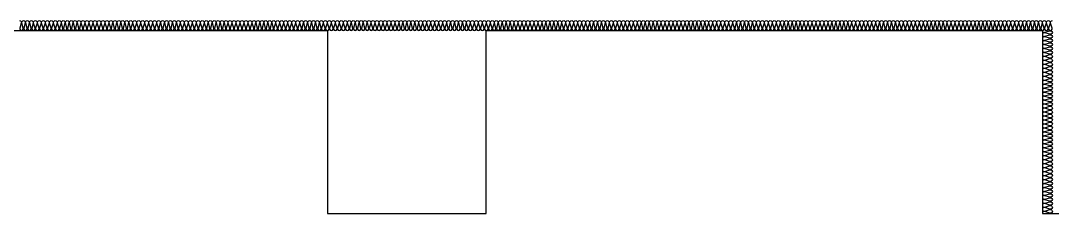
# Model space of a CAD drawing. Header units: millimetres. Extents: x 17311 to 801382, y -242618 to -104888.
# Drawn here: x 336716 to 341911, y -170479 to -169509 of the extents above; entities that cross this region are included whole.
import ezdxf

# ---------------------------------------------------------------- set-up
doc = ezdxf.new("R2010")
doc.units = ezdxf.units.MM
doc.header["$LTSCALE"] = 250
doc.layers.add('ISL', color=251, linetype='Continuous')

msp = doc.modelspace()

# ---------------------------------------------------------------- linework, layer by layer
at = {"layer": 'ISL'}
for points in [[(336710.7, -169509.5, -0.509267), (336719.5, -169521.6), (336711.8, -169547.4, 1.372593), (336729.5, -169547.4), (336721.8, -169521.6, -0.509267), (336730.7, -169509.5, -0.509267), (336739.5, -169521.6), (336731.8, -169547.4, 1.372593), (336749.5, -169547.4), (336741.8, -169521.6, -0.509267), (336750.7, -169509.5, -0.509267), (336759.5, -169521.6), (336751.8, -169547.4, 1.372593), (336769.5, -169547.4), (336761.8, -169521.6, -0.509267), (336770.7, -169509.5, -0.509267), (336779.5, -169521.6), (336771.8, -169547.4, 1.372593), (336789.5, -169547.4), (336781.8, -169521.6, -0.509267), (336790.7, -169509.5, -0.509267), (336799.5, -169521.6), (336791.8, -169547.4, 1.372593), (336809.5, -169547.4), (336801.8, -169521.6, -0.509267), (336810.7, -169509.5, -0.509267), (336819.5, -169521.6), (336811.8, -169547.4, 1.372593), (336829.5, -169547.4), (336821.8, -169521.6, -0.509267), (336830.7, -169509.5, -0.509267), (336839.5, -169521.6), (336831.8, -169547.4, 1.372593), (336849.5, -169547.4), (336841.8, -169521.6, -0.509267), (336850.7, -169509.5, -0.509267), (336859.5, -169521.6), (336851.8, -169547.4, 1.372593), (336869.5, -169547.4), (336861.8, -169521.6, -0.509267), (336870.7, -169509.5, -0.509267), (336879.5, -169521.6), (336871.8, -169547.4, 1.372593), (336889.5, -169547.4), (336881.8, -169521.6, -0.509267), (336890.7, -169509.5, -0.509267), (336899.5, -169521.6), (336891.8, -169547.4, 1.372593), (336909.5, -169547.4), (336901.8, -169521.6, -0.509267), (336910.7, -169509.5, -0.509267), (336919.5, -169521.6), (336911.8, -169547.4, 1.372593), (336929.5, -169547.4), (336921.8, -169521.6, -0.509267), (336930.7, -169509.5, -0.509267), (336939.5, -169521.6), (336931.8, -169547.4, 1.372593), (336949.5, -169547.4), (336941.8, -169521.6, -0.509267), (336950.7, -169509.5, -0.509267), (336959.5, -169521.6), (336951.8, -169547.4, 1.372593), (336969.5, -169547.4), (336961.8, -169521.6, -0.509267), (336970.7, -169509.5, -0.509267), (336979.5, -169521.6), (336971.8, -169547.4, 1.372593), (336989.5, -169547.4), (336981.8, -169521.6, -0.509267), (336990.7, -169509.5, -0.509267), (336999.5, -169521.6), (336991.8, -169547.4, 1.372593), (337009.5, -169547.4), (337001.8, -169521.6, -0.509267), (337010.7, -169509.5, -0.509267), (337019.5, -169521.6), (337011.8, -169547.4, 1.372593), (337029.5, -169547.4), (337021.8, -169521.6, -0.509267), (337030.7, -169509.5, -0.509267), (337039.5, -169521.6), (337031.8, -169547.4, 1.372593), (337049.5, -169547.4), (337041.8, -169521.6, -0.509267), (337050.7, -169509.5, -0.509267), (337059.5, -169521.6), (337051.8, -169547.4, 1.372593), (337069.5, -169547.4), (337061.8, -169521.6, -0.509267), (337070.7, -169509.5, -0.509267), (337079.5, -169521.6), (337071.8, -169547.4, 1.372593), (337089.5, -169547.4), (337081.8, -169521.6, -0.509267), (337090.7, -169509.5, -0.509267), (337099.5, -169521.6), (337091.8, -169547.4, 1.372593), (337109.5, -169547.4), (337101.8, -169521.6, -0.509267), (337110.7, -169509.5, -0.509267), (337119.5, -169521.6), (337111.8, -169547.4, 1.372593), (337129.5, -169547.4), (337121.8, -169521.6, -0.509267), (337130.7, -169509.5, -0.509267), (337139.5, -169521.6), (337131.8, -169547.4, 1.372593), (337149.5, -169547.4), (337141.8, -169521.6, -0.509267), (337150.7, -169509.5, -0.509267), (337159.5, -169521.6), (337151.8, -169547.4, 1.372593), (337169.5, -169547.4), (337161.8, -169521.6, -0.509267), (337170.7, -169509.5, -0.509267), (337179.5, -169521.6), (337171.8, -169547.4, 1.372593), (337189.5, -169547.4), (337181.8, -169521.6, -0.509267), (337190.7, -169509.5, -0.509267), (337199.5, -169521.6), (337191.8, -169547.4, 1.372593), (337209.5, -169547.4), (337201.8, -169521.6, -0.509267), (337210.7, -169509.5, -0.509267), (337219.5, -169521.6), (337211.8, -169547.4, 1.372593), (337229.5, -169547.4), (337221.8, -169521.6, -0.509267), (337230.7, -169509.5, -0.509267), (337239.5, -169521.6), (337231.8, -169547.4, 1.372593), (337249.5, -169547.4), (337241.8, -169521.6, -0.509267), (337250.7, -169509.5, -0.509267), (337259.5, -169521.6), (337251.8, -169547.4, 1.372593), (337269.5, -169547.4), (337261.8, -169521.6, -0.509267), (337270.7, -169509.5, -0.509267), (337279.5, -169521.6), (337271.8, -169547.4, 1.372593), (337289.5, -169547.4), (337281.8, -169521.6, -0.509267), (337290.7, -169509.5, -0.509267), (337299.5, -169521.6), (337291.8, -169547.4, 1.372593), (337309.5, -169547.4), (337301.8, -169521.6, -0.509267), (337310.7, -169509.5, -0.509267), (337319.5, -169521.6), (337311.8, -169547.4, 1.372593), (337329.5, -169547.4), (337321.8, -169521.6, -0.509267), (337330.7, -169509.5, -0.509267), (337339.5, -169521.6), (337331.8, -169547.4, 1.372593), (337349.5, -169547.4), (337341.8, -169521.6, -0.509267), (337350.7, -169509.5, -0.509267), (337359.5, -169521.6), (337351.8, -169547.4, 1.372593), (337369.5, -169547.4), (337361.8, -169521.6, -0.509267), (337370.7, -169509.5, -0.509267), (337379.5, -169521.6), (337371.8, -169547.4, 1.372593), (337389.5, -169547.4), (337381.8, -169521.6, -0.509267), (337390.7, -169509.5, -0.509267), (337399.5, -169521.6), (337391.8, -169547.4, 1.372593), (337409.5, -169547.4), (337401.8, -169521.6, -0.509267), (337410.7, -169509.5, -0.509267), (337419.5, -169521.6), (337411.8, -169547.4, 1.372593), (337429.5, -169547.4), (337421.8, -169521.6, -0.509267), (337430.7, -169509.5, -0.509267), (337439.5, -169521.6), (337431.8, -169547.4, 1.372593), (337449.5, -169547.4), (337441.8, -169521.6, -0.509267), (337450.7, -169509.5, -0.509267), (337459.5, -169521.6), (337451.8, -169547.4, 1.372593), (337469.5, -169547.4), (337461.8, -169521.6, -0.509267), (337470.7, -169509.5, -0.509267), (337479.5, -169521.6), (337471.8, -169547.4, 1.372593), (337489.5, -169547.4), (337481.8, -169521.6, -0.509267), (337490.7, -169509.5, -0.509267), (337499.5, -169521.6), (337491.8, -169547.4, 1.372593), (337509.5, -169547.4), (337501.8, -169521.6, -0.509267), (337510.7, -169509.5, -0.509267), (337519.5, -169521.6), (337511.8, -169547.4, 1.372593), (337529.5, -169547.4), (337521.8, -169521.6, -0.509267), (337530.7, -169509.5, -0.509267), (337539.5, -169521.6), (337531.8, -169547.4, 1.372593), (337549.5, -169547.4), (337541.8, -169521.6, -0.509267), (337550.7, -169509.5, -0.509267), (337559.5, -169521.6), (337551.8, -169547.4, 1.372593), (337569.5, -169547.4), (337561.8, -169521.6, -0.509267), (337570.7, -169509.5, -0.509267), (337579.5, -169521.6), (337571.8, -169547.4, 1.372593), (337589.5, -169547.4), (337581.8, -169521.6, -0.509267), (337590.7, -169509.5, -0.509267), (337599.5, -169521.6), (337591.8, -169547.4, 1.372593), (337609.5, -169547.4), (337601.8, -169521.6, -0.509267), (337610.7, -169509.5, -0.509267), (337619.5, -169521.6), (337611.8, -169547.4, 1.372593), (337629.5, -169547.4), (337621.8, -169521.6, -0.509267), (337630.7, -169509.5, -0.509267), (337639.5, -169521.6), (337631.8, -169547.4, 1.372593), (337649.5, -169547.4), (337641.8, -169521.6, -0.509267), (337650.7, -169509.5, -0.509267), (337659.5, -169521.6), (337651.8, -169547.4, 1.372593), (337669.5, -169547.4), (337661.8, -169521.6, -0.509267), (337670.7, -169509.5, -0.509267), (337679.5, -169521.6), (337671.8, -169547.4, 1.372593), (337689.5, -169547.4), (337681.8, -169521.6, -0.509267), (337690.7, -169509.5, -0.509267), (337699.5, -169521.6), (337691.8, -169547.4, 1.372593), (337709.5, -169547.4), (337701.8, -169521.6, -0.509267), (337710.7, -169509.5, -0.509267), (337719.5, -169521.6), (337711.8, -169547.4, 1.372593), (337729.5, -169547.4), (337721.8, -169521.6, -0.509267), (337730.7, -169509.5, -0.509267), (337739.5, -169521.6), (337731.8, -169547.4, 1.372593), (337749.5, -169547.4), (337741.8, -169521.6, -0.509267), (337750.7, -169509.5, -0.509267), (337759.5, -169521.6), (337751.8, -169547.4, 1.372593), (337769.5, -169547.4), (337761.8, -169521.6, -0.509267), (337770.7, -169509.5, -0.509267), (337779.5, -169521.6), (337771.8, -169547.4, 1.372593), (337789.5, -169547.4), (337781.8, -169521.6, -0.509267), (337790.7, -169509.5, -0.509267), (337799.5, -169521.6), (337791.8, -169547.4, 1.372593), (337809.5, -169547.4), (337801.8, -169521.6, -0.509267), (337810.7, -169509.5, -0.509267), (337819.5, -169521.6), (337811.8, -169547.4, 1.372593), (337829.5, -169547.4), (337821.8, -169521.6, -0.509267), (337830.7, -169509.5, -0.509267), (337839.5, -169521.6), (337831.8, -169547.4, 1.372593), (337849.5, -169547.4), (337841.8, -169521.6, -0.509267), (337850.7, -169509.5, -0.509267), (337859.5, -169521.6), (337851.8, -169547.4, 1.372593), (337869.5, -169547.4), (337861.8, -169521.6, -0.509267), (337870.7, -169509.5, -0.509267), (337879.5, -169521.6), (337871.8, -169547.4, 1.372593), (337889.5, -169547.4), (337881.8, -169521.6, -0.509267), (337890.7, -169509.5, -0.509267), (337899.5, -169521.6), (337891.8, -169547.4, 1.372593), (337909.5, -169547.4), (337901.8, -169521.6, -0.509267), (337910.7, -169509.5, -0.509267), (337919.5, -169521.6), (337911.8, -169547.4, 1.372593), (337929.5, -169547.4), (337921.8, -169521.6, -0.509267), (337930.7, -169509.5, -0.509267), (337939.5, -169521.6), (337931.8, -169547.4, 1.372593), (337949.5, -169547.4), (337941.8, -169521.6, -0.509267), (337950.7, -169509.5, -0.509267), (337959.5, -169521.6), (337951.8, -169547.4, 1.372593), (337969.5, -169547.4), (337961.8, -169521.6, -0.509267), (337970.7, -169509.5, -0.509267), (337979.5, -169521.6), (337971.8, -169547.4, 1.372593), (337989.5, -169547.4), (337981.8, -169521.6, -0.509267), (337990.7, -169509.5, -0.509267), (337999.5, -169521.6), (337991.8, -169547.4, 1.372593), (338009.5, -169547.4), (338001.8, -169521.6, -0.509267), (338010.7, -169509.5, -0.509267), (338019.5, -169521.6), (338011.8, -169547.4, 1.372593), (338029.5, -169547.4), (338021.8, -169521.6, -0.509267), (338030.7, -169509.5, -0.509267), (338039.5, -169521.6), (338031.8, -169547.4, 1.372593), (338049.5, -169547.4), (338041.8, -169521.6, -0.509267), (338050.7, -169509.5, -0.509267), (338059.5, -169521.6), (338051.8, -169547.4, 1.372593), (338069.5, -169547.4), (338061.8, -169521.6, -0.509267), (338070.7, -169509.5, -0.509267), (338079.5, -169521.6), (338071.8, -169547.4, 1.372593), (338089.5, -169547.4), (338081.8, -169521.6, -0.509267), (338090.7, -169509.5, -0.509267), (338099.5, -169521.6), (338091.8, -169547.4, 1.372593), (338109.5, -169547.4), (338101.8, -169521.6, -0.509267), (338110.7, -169509.5, -0.509267), (338119.5, -169521.6), (338111.8, -169547.4, 1.372593), (338129.5, -169547.4), (338121.8, -169521.6, -0.509267), (338130.7, -169509.5, -0.509267), (338139.5, -169521.6), (338131.8, -169547.4, 1.372593), (338149.5, -169547.4), (338141.8, -169521.6, -0.509267), (338150.7, -169509.5, -0.509267), (338159.5, -169521.6), (338151.8, -169547.4, 1.372593), (338169.5, -169547.4), (338161.8, -169521.6, -0.509267), (338170.7, -169509.5, -0.509267), (338179.5, -169521.6), (338171.8, -169547.4, 1.372593), (338189.5, -169547.4), (338181.8, -169521.6, -0.509267), (338190.7, -169509.5, -0.509267), (338199.5, -169521.6), (338191.8, -169547.4, 1.372593), (338209.5, -169547.4), (338201.8, -169521.6, -0.509267), (338210.7, -169509.5, -0.509267), (338219.5, -169521.6), (338211.8, -169547.4, 1.372593), (338229.5, -169547.4), (338221.8, -169521.6, -0.509267), (338230.7, -169509.5, -0.509267), (338239.5, -169521.6), (338231.8, -169547.4, 1.372593), (338249.5, -169547.4), (338241.8, -169521.6, -0.509267), (338250.7, -169509.5, -0.509267), (338259.5, -169521.6), (338251.8, -169547.4, 1.372593), (338269.5, -169547.4), (338261.8, -169521.6, -0.509267), (338270.7, -169509.5, -0.509267), (338279.5, -169521.6), (338271.8, -169547.4, 1.372593), (338289.5, -169547.4), (338281.8, -169521.6, -0.509267), (338290.7, -169509.5, -0.509267), (338299.5, -169521.6), (338291.8, -169547.4, 1.372593), (338309.5, -169547.4), (338301.8, -169521.6, -0.509267), (338310.7, -169509.5, -0.509267), (338319.5, -169521.6), (338311.8, -169547.4, 1.372593), (338329.5, -169547.4), (338321.8, -169521.6, -0.509267), (338330.7, -169509.5, -0.509267), (338339.5, -169521.6), (338331.8, -169547.4, 1.372593), (338349.5, -169547.4), (338341.8, -169521.6, -0.509267), (338350.7, -169509.5, -0.509267), (338359.5, -169521.6), (338351.8, -169547.4, 1.372593), (338369.5, -169547.4), (338361.8, -169521.6, -0.509267), (338370.7, -169509.5, -0.509267), (338379.5, -169521.6), (338371.8, -169547.4, 1.372593), (338389.5, -169547.4), (338381.8, -169521.6, -0.509267), (338390.7, -169509.5, -0.509267), (338399.5, -169521.6), (338391.8, -169547.4, 1.372593), (338409.5, -169547.4), (338401.8, -169521.6, -0.509267), (338410.7, -169509.5, -0.509267), (338419.5, -169521.6), (338411.8, -169547.4, 1.372593), (338429.5, -169547.4), (338421.8, -169521.6, -0.509267), (338430.7, -169509.5, -0.509267), (338439.5, -169521.6), (338431.8, -169547.4, 1.372593), (338449.5, -169547.4), (338441.8, -169521.6, -0.509267), (338450.7, -169509.5, -0.509267), (338459.5, -169521.6), (338451.8, -169547.4, 1.372593), (338469.5, -169547.4), (338461.8, -169521.6, -0.509267), (338470.7, -169509.5, -0.509267), (338479.5, -169521.6), (338471.8, -169547.4, 1.372593), (338489.5, -169547.4), (338481.8, -169521.6, -0.509267), (338490.7, -169509.5, -0.509267), (338499.5, -169521.6), (338491.8, -169547.4, 1.372593), (338509.5, -169547.4), (338501.8, -169521.6, -0.509267), (338510.7, -169509.5, -0.509267), (338519.5, -169521.6), (338511.8, -169547.4, 1.372593), (338529.5, -169547.4), (338521.8, -169521.6, -0.509267), (338530.7, -169509.5, -0.509267), (338539.5, -169521.6), (338531.8, -169547.4, 1.372593), (338549.5, -169547.4), (338541.8, -169521.6, -0.509267), (338550.7, -169509.5, -0.509267), (338559.5, -169521.6), (338551.8, -169547.4, 1.372593), (338569.5, -169547.4), (338561.8, -169521.6, -0.509267), (338570.7, -169509.5, -0.509267), (338579.5, -169521.6), (338571.8, -169547.4, 1.372593), (338589.5, -169547.4), (338581.8, -169521.6, -0.509267), (338590.7, -169509.5, -0.509267), (338599.5, -169521.6), (338591.8, -169547.4, 1.372593), (338609.5, -169547.4), (338601.8, -169521.6, -0.509267), (338610.7, -169509.5, -0.509267), (338619.5, -169521.6), (338611.8, -169547.4, 1.372593), (338629.5, -169547.4), (338621.8, -169521.6, -0.509267), (338630.7, -169509.5, -0.509267), (338639.5, -169521.6), (338631.8, -169547.4, 1.372593), (338649.5, -169547.4), (338641.8, -169521.6, -0.509267), (338650.7, -169509.5, -0.509267), (338659.5, -169521.6), (338651.8, -169547.4, 1.372593), (338669.5, -169547.4), (338661.8, -169521.6, -0.509267), (338670.7, -169509.5, -0.509267), (338679.5, -169521.6), (338671.8, -169547.4, 1.372593), (338689.5, -169547.4), (338681.8, -169521.6, -0.509267), (338690.7, -169509.5, -0.509267), (338699.5, -169521.6), (338691.8, -169547.4, 1.372593), (338709.5, -169547.4), (338701.8, -169521.6, -0.509267), (338710.7, -169509.5, -0.509267), (338719.5, -169521.6), (338711.8, -169547.4, 1.372593), (338729.5, -169547.4), (338721.8, -169521.6, -0.509267), (338730.7, -169509.5, -0.509267), (338739.5, -169521.6), (338731.8, -169547.4, 1.372593), (338749.5, -169547.4), (338741.8, -169521.6, -0.509267), (338750.7, -169509.5, -0.509267), (338759.5, -169521.6), (338751.8, -169547.4, 1.372593), (338769.5, -169547.4), (338761.8, -169521.6, -0.509267), (338770.7, -169509.5, -0.509267), (338779.5, -169521.6), (338771.8, -169547.4, 1.372593), (338789.5, -169547.4), (338781.8, -169521.6, -0.509267), (338790.7, -169509.5, -0.509267), (338799.5, -169521.6), (338791.8, -169547.4, 1.372593), (338809.5, -169547.4), (338801.8, -169521.6, -0.509267), (338810.7, -169509.5, -0.509267), (338819.5, -169521.6), (338811.8, -169547.4, 1.372593), (338829.5, -169547.4), (338821.8, -169521.6, -0.509267), (338830.7, -169509.5, -0.509267), (338839.5, -169521.6), (338831.8, -169547.4, 1.372593), (338849.5, -169547.4), (338841.8, -169521.6, -0.509267), (338850.7, -169509.5, -0.509267), (338859.5, -169521.6), (338851.8, -169547.4, 1.372593), (338869.5, -169547.4), (338861.8, -169521.6, -0.509267), (338870.7, -169509.5, -0.509267), (338879.5, -169521.6), (338871.8, -169547.4, 1.372593), (338889.5, -169547.4), (338881.8, -169521.6, -0.509267), (338890.7, -169509.5, -0.509267), (338899.5, -169521.6), (338891.8, -169547.4, 1.372593), (338909.5, -169547.4), (338901.8, -169521.6, -0.509267), (338910.7, -169509.5, -0.509267), (338919.5, -169521.6), (338911.8, -169547.4, 1.372593), (338929.5, -169547.4), (338921.8, -169521.6, -0.509267), (338930.7, -169509.5, -0.509267), (338939.5, -169521.6), (338931.8, -169547.4, 1.372593), (338949.5, -169547.4), (338941.8, -169521.6, -0.509267), (338950.7, -169509.5, -0.509267), (338959.5, -169521.6), (338951.8, -169547.4, 1.372593), (338969.5, -169547.4), (338961.8, -169521.6, -0.509267), (338970.7, -169509.5, -0.509267), (338979.5, -169521.6), (338971.8, -169547.4, 1.372593), (338989.5, -169547.4), (338981.8, -169521.6, -0.509267), (338990.7, -169509.5, -0.509267), (338999.5, -169521.6), (338991.8, -169547.4, 1.372593), (339009.5, -169547.4), (339001.8, -169521.6, -0.509267), (339010.7, -169509.5, -0.509267), (339019.5, -169521.6), (339011.8, -169547.4, 1.372593), (339029.5, -169547.4), (339021.8, -169521.6, -0.509267), (339030.7, -169509.5, -0.509267), (339039.5, -169521.6), (339031.8, -169547.4, 1.372593), (339049.5, -169547.4), (339041.8, -169521.6, -0.509267), (339050.7, -169509.5, -0.509267), (339059.5, -169521.6), (339051.8, -169547.4, 1.372593), (339069.5, -169547.4), (339061.8, -169521.6, -0.509267), (339070.7, -169509.5, -0.509267), (339079.5, -169521.6), (339071.8, -169547.4, 1.372593), (339089.5, -169547.4), (339081.8, -169521.6, -0.509267), (339090.7, -169509.5, -0.509267), (339099.5, -169521.6), (339091.8, -169547.4, 1.372593), (339109.5, -169547.4), (339101.8, -169521.6, -0.509267), (339110.7, -169509.5, -0.509267), (339119.5, -169521.6), (339111.8, -169547.4, 1.372593), (339129.5, -169547.4), (339121.8, -169521.6, -0.509267), (339130.7, -169509.5, -0.509267), (339139.5, -169521.6), (339131.8, -169547.4, 1.372593), (339149.5, -169547.4), (339141.8, -169521.6, -0.509267), (339150.7, -169509.5, -0.509267), (339159.5, -169521.6), (339151.8, -169547.4, 1.372593), (339169.5, -169547.4), (339161.8, -169521.6, -0.509267), (339170.7, -169509.5, -0.509267), (339179.5, -169521.6), (339171.8, -169547.4, 1.372593), (339189.5, -169547.4), (339181.8, -169521.6, -0.509267), (339190.7, -169509.5, -0.509267), (339199.5, -169521.6), (339191.8, -169547.4, 1.372593), (339209.5, -169547.4), (339201.8, -169521.6, -0.509267), (339210.7, -169509.5, -0.509267), (339219.5, -169521.6), (339211.8, -169547.4, 1.372593), (339229.5, -169547.4), (339221.8, -169521.6, -0.509267), (339230.7, -169509.5, -0.509267), (339239.5, -169521.6), (339231.8, -169547.4, 1.372593), (339249.5, -169547.4), (339241.8, -169521.6, -0.509267), (339250.7, -169509.5, -0.509267), (339259.5, -169521.6), (339251.8, -169547.4, 1.372593), (339269.5, -169547.4), (339261.8, -169521.6, -0.509267), (339270.7, -169509.5, -0.509267), (339279.5, -169521.6), (339271.8, -169547.4, 1.372593), (339289.5, -169547.4), (339281.8, -169521.6, -0.509267), (339290.7, -169509.5, -0.509267), (339299.5, -169521.6), (339291.8, -169547.4, 1.372593), (339309.5, -169547.4), (339301.8, -169521.6, -0.509267), (339310.7, -169509.5, -0.509267), (339319.5, -169521.6), (339311.8, -169547.4, 1.372593), (339329.5, -169547.4), (339321.8, -169521.6, -0.509267), (339330.7, -169509.5, -0.509267), (339339.5, -169521.6), (339331.8, -169547.4, 1.372593), (339349.5, -169547.4), (339341.8, -169521.6, -0.509267), (339350.7, -169509.5, -0.509267), (339359.5, -169521.6), (339351.8, -169547.4, 1.372593), (339369.5, -169547.4), (339361.8, -169521.6, -0.509267), (339370.7, -169509.5, -0.509267), (339379.5, -169521.6), (339371.8, -169547.4, 1.372593), (339389.5, -169547.4), (339381.8, -169521.6, -0.509267), (339390.7, -169509.5, -0.509267), (339399.5, -169521.6), (339391.8, -169547.4, 1.372593), (339409.5, -169547.4), (339401.8, -169521.6, -0.509267), (339410.7, -169509.5, -0.509267), (339419.5, -169521.6), (339411.8, -169547.4, 1.372593), (339429.5, -169547.4), (339421.8, -169521.6, -0.509267), (339430.7, -169509.5, -0.509267), (339439.5, -169521.6), (339431.8, -169547.4, 1.372593), (339449.5, -169547.4), (339441.8, -169521.6, -0.509267), (339450.7, -169509.5, -0.509267), (339459.5, -169521.6), (339451.8, -169547.4, 1.372593), (339469.5, -169547.4), (339461.8, -169521.6, -0.509267), (339470.7, -169509.5, -0.509267), (339479.5, -169521.6), (339471.8, -169547.4, 1.372593), (339489.5, -169547.4), (339481.8, -169521.6, -0.509267), (339490.7, -169509.5, -0.509267), (339499.5, -169521.6), (339491.8, -169547.4, 1.372593), (339509.5, -169547.4), (339501.8, -169521.6, -0.509267), (339510.7, -169509.5, -0.509267), (339519.5, -169521.6), (339511.8, -169547.4, 1.372593), (339529.5, -169547.4), (339521.8, -169521.6, -0.509267), (339530.7, -169509.5, -0.509267), (339539.5, -169521.6), (339531.8, -169547.4, 1.372593), (339549.5, -169547.4), (339541.8, -169521.6, -0.509267), (339550.7, -169509.5, -0.509267), (339559.5, -169521.6), (339551.8, -169547.4, 1.372593), (339569.5, -169547.4), (339561.8, -169521.6, -0.509267), (339570.7, -169509.5, -0.509267), (339579.5, -169521.6), (339571.8, -169547.4, 1.372593), (339589.5, -169547.4), (339581.8, -169521.6, -0.509267), (339590.7, -169509.5, -0.509267), (339599.5, -169521.6), (339591.8, -169547.4, 1.372593), (339609.5, -169547.4), (339601.8, -169521.6, -0.509267), (339610.7, -169509.5, -0.509267), (339619.5, -169521.6), (339611.8, -169547.4, 1.372593), (339629.5, -169547.4), (339621.8, -169521.6, -0.509267), (339630.7, -169509.5, -0.509267), (339639.5, -169521.6), (339631.8, -169547.4, 1.372593), (339649.5, -169547.4), (339641.8, -169521.6, -0.509267), (339650.7, -169509.5, -0.509267), (339659.5, -169521.6), (339651.8, -169547.4, 1.372593), (339669.5, -169547.4), (339661.8, -169521.6, -0.509267), (339670.7, -169509.5, -0.509267), (339679.5, -169521.6), (339671.8, -169547.4, 1.372593), (339689.5, -169547.4), (339681.8, -169521.6, -0.509267), (339690.7, -169509.5, -0.509267), (339699.5, -169521.6), (339691.8, -169547.4, 1.372593), (339709.5, -169547.4), (339701.8, -169521.6, -0.509267), (339710.7, -169509.5, -0.509267), (339719.5, -169521.6), (339711.8, -169547.4, 1.372593), (339729.5, -169547.4), (339721.8, -169521.6, -0.509267), (339730.7, -169509.5, -0.509267), (339739.5, -169521.6), (339731.8, -169547.4, 1.372593), (339749.5, -169547.4), (339741.8, -169521.6, -0.509267), (339750.7, -169509.5, -0.509267), (339759.5, -169521.6), (339751.8, -169547.4, 1.372593), (339769.5, -169547.4), (339761.8, -169521.6, -0.509267), (339770.7, -169509.5, -0.509267), (339779.5, -169521.6), (339771.8, -169547.4, 1.372593), (339789.5, -169547.4), (339781.8, -169521.6, -0.509267), (339790.7, -169509.5, -0.509267), (339799.5, -169521.6), (339791.8, -169547.4, 1.372593), (339809.5, -169547.4), (339801.8, -169521.6, -0.509267), (339810.7, -169509.5, -0.509267), (339819.5, -169521.6), (339811.8, -169547.4, 1.372593), (339829.5, -169547.4), (339821.8, -169521.6, -0.509267), (339830.7, -169509.5, -0.509267), (339839.5, -169521.6), (339831.8, -169547.4, 1.372593), (339849.5, -169547.4), (339841.8, -169521.6, -0.509267), (339850.7, -169509.5, -0.509267), (339859.5, -169521.6), (339851.8, -169547.4, 1.372593), (339869.5, -169547.4), (339861.8, -169521.6, -0.509267), (339870.7, -169509.5, -0.509267), (339879.5, -169521.6), (339871.8, -169547.4, 1.372593), (339889.5, -169547.4), (339881.8, -169521.6, -0.509267), (339890.7, -169509.5, -0.509267), (339899.5, -169521.6), (339891.8, -169547.4, 1.372593), (339909.5, -169547.4), (339901.8, -169521.6, -0.509267), (339910.7, -169509.5, -0.509267), (339919.5, -169521.6), (339911.8, -169547.4, 1.372593), (339929.5, -169547.4), (339921.8, -169521.6, -0.509267), (339930.7, -169509.5, -0.509267), (339939.5, -169521.6), (339931.8, -169547.4, 1.372593), (339949.5, -169547.4), (339941.8, -169521.6, -0.509267), (339950.7, -169509.5, -0.509267), (339959.5, -169521.6), (339951.8, -169547.4, 1.372593), (339969.5, -169547.4), (339961.8, -169521.6, -0.509267), (339970.7, -169509.5, -0.509267), (339979.5, -169521.6), (339971.8, -169547.4, 1.372593), (339989.5, -169547.4), (339981.8, -169521.6, -0.509267), (339990.7, -169509.5, -0.509267), (339999.5, -169521.6), (339991.8, -169547.4, 1.372593), (340009.5, -169547.4), (340001.8, -169521.6, -0.509267), (340010.7, -169509.5, -0.509267), (340019.5, -169521.6), (340011.8, -169547.4, 1.372593), (340029.5, -169547.4), (340021.8, -169521.6, -0.509267), (340030.7, -169509.5, -0.509267), (340039.5, -169521.6), (340031.8, -169547.4, 1.372593), (340049.5, -169547.4), (340041.8, -169521.6, -0.509267), (340050.7, -169509.5, -0.509267), (340059.5, -169521.6), (340051.8, -169547.4, 1.372593), (340069.5, -169547.4), (340061.8, -169521.6, -0.509267), (340070.7, -169509.5, -0.509267), (340079.5, -169521.6), (340071.8, -169547.4, 1.372593), (340089.5, -169547.4), (340081.8, -169521.6, -0.509267), (340090.7, -169509.5, -0.509267), (340099.5, -169521.6), (340091.8, -169547.4, 1.372593), (340109.5, -169547.4), (340101.8, -169521.6, -0.509267), (340110.7, -169509.5, -0.509267), (340119.5, -169521.6), (340111.8, -169547.4, 1.372593), (340129.5, -169547.4), (340121.8, -169521.6, -0.509267), (340130.7, -169509.5, -0.509267), (340139.5, -169521.6), (340131.8, -169547.4, 1.372593), (340149.5, -169547.4), (340141.8, -169521.6, -0.509267), (340150.7, -169509.5, -0.509267), (340159.5, -169521.6), (340151.8, -169547.4, 1.372593), (340169.5, -169547.4), (340161.8, -169521.6, -0.509267), (340170.7, -169509.5, -0.509267), (340179.5, -169521.6), (340171.8, -169547.4, 1.372593), (340189.5, -169547.4), (340181.8, -169521.6, -0.509267), (340190.7, -169509.5, -0.509267), (340199.5, -169521.6), (340191.8, -169547.4, 1.372593), (340209.5, -169547.4), (340201.8, -169521.6, -0.509267), (340210.7, -169509.5, -0.509267), (340219.5, -169521.6), (340211.8, -169547.4, 1.372593), (340229.5, -169547.4), (340221.8, -169521.6, -0.509267), (340230.7, -169509.5, -0.509267), (340239.5, -169521.6), (340231.8, -169547.4, 1.372593), (340249.5, -169547.4), (340241.8, -169521.6, -0.509267), (340250.7, -169509.5, -0.509267), (340259.5, -169521.6), (340251.8, -169547.4, 1.372593), (340269.5, -169547.4), (340261.8, -169521.6, -0.509267), (340270.7, -169509.5, -0.509267), (340279.5, -169521.6), (340271.8, -169547.4, 1.372593), (340289.5, -169547.4), (340281.8, -169521.6, -0.509267), (340290.7, -169509.5, -0.509267), (340299.5, -169521.6), (340291.8, -169547.4, 1.372593), (340309.5, -169547.4), (340301.8, -169521.6, -0.509267), (340310.7, -169509.5, -0.509267), (340319.5, -169521.6), (340311.8, -169547.4, 1.372593), (340329.5, -169547.4), (340321.8, -169521.6, -0.509267), (340330.7, -169509.5, -0.509267), (340339.5, -169521.6), (340331.8, -169547.4, 1.372593), (340349.5, -169547.4), (340341.8, -169521.6, -0.509267), (340350.7, -169509.5, -0.509267), (340359.5, -169521.6), (340351.8, -169547.4, 1.372593), (340369.5, -169547.4), (340361.8, -169521.6, -0.509267), (340370.7, -169509.5, -0.509267), (340379.5, -169521.6), (340371.8, -169547.4, 1.372593), (340389.5, -169547.4), (340381.8, -169521.6, -0.509267), (340390.7, -169509.5, -0.509267), (340399.5, -169521.6), (340391.8, -169547.4, 1.372593), (340409.5, -169547.4), (340401.8, -169521.6, -0.509267), (340410.7, -169509.5, -0.509267), (340419.5, -169521.6), (340411.8, -169547.4, 1.372593), (340429.5, -169547.4), (340421.8, -169521.6, -0.509267), (340430.7, -169509.5, -0.509267), (340439.5, -169521.6), (340431.8, -169547.4, 1.372593), (340449.5, -169547.4), (340441.8, -169521.6, -0.509267), (340450.7, -169509.5, -0.509267), (340459.5, -169521.6), (340451.8, -169547.4, 1.372593), (340469.5, -169547.4), (340461.8, -169521.6, -0.509267), (340470.7, -169509.5, -0.509267), (340479.5, -169521.6), (340471.8, -169547.4, 1.372593), (340489.5, -169547.4), (340481.8, -169521.6, -0.509267), (340490.7, -169509.5, -0.509267), (340499.5, -169521.6), (340491.8, -169547.4, 1.372593), (340509.5, -169547.4), (340501.8, -169521.6, -0.509267), (340510.7, -169509.5, -0.509267), (340519.5, -169521.6), (340511.8, -169547.4, 1.372593), (340529.5, -169547.4), (340521.8, -169521.6, -0.509267), (340530.7, -169509.5, -0.509267), (340539.5, -169521.6), (340531.8, -169547.4, 1.372593), (340549.5, -169547.4), (340541.8, -169521.6, -0.509267), (340550.7, -169509.5, -0.509267), (340559.5, -169521.6), (340551.8, -169547.4, 1.372593), (340569.5, -169547.4), (340561.8, -169521.6, -0.509267), (340570.7, -169509.5, -0.509267), (340579.5, -169521.6), (340571.8, -169547.4, 1.372593), (340589.5, -169547.4), (340581.8, -169521.6, -0.509267), (340590.7, -169509.5, -0.509267), (340599.5, -169521.6), (340591.8, -169547.4, 1.372593), (340609.5, -169547.4), (340601.8, -169521.6, -0.509267), (340610.7, -169509.5, -0.509267), (340619.5, -169521.6), (340611.8, -169547.4, 1.372593), (340629.5, -169547.4), (340621.8, -169521.6, -0.509267), (340630.7, -169509.5, -0.509267), (340639.5, -169521.6), (340631.8, -169547.4, 1.372593), (340649.5, -169547.4), (340641.8, -169521.6, -0.509267), (340650.7, -169509.5, -0.509267), (340659.5, -169521.6), (340651.8, -169547.4, 1.372593), (340669.5, -169547.4), (340661.8, -169521.6, -0.509267), (340670.7, -169509.5, -0.509267), (340679.5, -169521.6), (340671.8, -169547.4, 1.372593), (340689.5, -169547.4), (340681.8, -169521.6, -0.509267), (340690.7, -169509.5, -0.509267), (340699.5, -169521.6), (340691.8, -169547.4, 1.372593), (340709.5, -169547.4), (340701.8, -169521.6, -0.509267), (340710.7, -169509.5, -0.509267), (340719.5, -169521.6), (340711.8, -169547.4, 1.372593), (340729.5, -169547.4), (340721.8, -169521.6, -0.509267), (340730.7, -169509.5, -0.509267), (340739.5, -169521.6), (340731.8, -169547.4, 1.372593), (340749.5, -169547.4), (340741.8, -169521.6, -0.509267), (340750.7, -169509.5, -0.509267), (340759.5, -169521.6), (340751.8, -169547.4, 1.372593), (340769.5, -169547.4), (340761.8, -169521.6, -0.509267), (340770.7, -169509.5, -0.509267), (340779.5, -169521.6), (340771.8, -169547.4, 1.372593), (340789.5, -169547.4), (340781.8, -169521.6, -0.509267), (340790.7, -169509.5, -0.509267), (340799.5, -169521.6), (340791.8, -169547.4, 1.372593), (340809.5, -169547.4), (340801.8, -169521.6, -0.509267), (340810.7, -169509.5, -0.509267), (340819.5, -169521.6), (340811.8, -169547.4, 1.372593), (340829.5, -169547.4), (340821.8, -169521.6, -0.509267), (340830.7, -169509.5, -0.509267), (340839.5, -169521.6), (340831.8, -169547.4, 1.372593), (340849.5, -169547.4), (340841.8, -169521.6, -0.509267), (340850.7, -169509.5, -0.509267), (340859.5, -169521.6), (340851.8, -169547.4, 1.372593), (340869.5, -169547.4), (340861.8, -169521.6, -0.509267), (340870.7, -169509.5, -0.509267), (340879.5, -169521.6), (340871.8, -169547.4, 1.372593), (340889.5, -169547.4), (340881.8, -169521.6, -0.509267), (340890.7, -169509.5, -0.509267), (340899.5, -169521.6), (340891.8, -169547.4, 1.372593), (340909.5, -169547.4), (340901.8, -169521.6, -0.509267), (340910.7, -169509.5, -0.509267), (340919.5, -169521.6), (340911.8, -169547.4, 1.372593), (340929.5, -169547.4), (340921.8, -169521.6, -0.509267), (340930.7, -169509.5, -0.509267), (340939.5, -169521.6), (340931.8, -169547.4, 1.372593), (340949.5, -169547.4), (340941.8, -169521.6, -0.509267), (340950.7, -169509.5, -0.509267), (340959.5, -169521.6), (340951.8, -169547.4, 1.372593), (340969.5, -169547.4), (340961.8, -169521.6, -0.509267), (340970.7, -169509.5, -0.509267), (340979.5, -169521.6), (340971.8, -169547.4, 1.372593), (340989.5, -169547.4), (340981.8, -169521.6, -0.509267), (340990.7, -169509.5, -0.509267), (340999.5, -169521.6), (340991.8, -169547.4, 1.372593), (341009.5, -169547.4), (341001.8, -169521.6, -0.509267), (341010.7, -169509.5, -0.509267), (341019.5, -169521.6), (341011.8, -169547.4, 1.372593), (341029.5, -169547.4), (341021.8, -169521.6, -0.509267), (341030.7, -169509.5, -0.509267), (341039.5, -169521.6), (341031.8, -169547.4, 1.372593), (341049.5, -169547.4), (341041.8, -169521.6, -0.509267), (341050.7, -169509.5, -0.509267), (341059.5, -169521.6), (341051.8, -169547.4, 1.372593), (341069.5, -169547.4), (341061.8, -169521.6, -0.509267), (341070.7, -169509.5, -0.509267), (341079.5, -169521.6), (341071.8, -169547.4, 1.372593), (341089.5, -169547.4), (341081.8, -169521.6, -0.509267), (341090.7, -169509.5, -0.509267), (341099.5, -169521.6), (341091.8, -169547.4, 1.372593), (341109.5, -169547.4), (341101.8, -169521.6, -0.509267), (341110.7, -169509.5, -0.509267), (341119.5, -169521.6), (341111.8, -169547.4, 1.372593), (341129.5, -169547.4), (341121.8, -169521.6, -0.509267), (341130.7, -169509.5, -0.509267), (341139.5, -169521.6), (341131.8, -169547.4, 1.372593), (341149.5, -169547.4), (341141.8, -169521.6, -0.509267), (341150.7, -169509.5, -0.509267), (341159.5, -169521.6), (341151.8, -169547.4, 1.372593), (341169.5, -169547.4), (341161.8, -169521.6, -0.509267), (341170.7, -169509.5, -0.509267), (341179.5, -169521.6), (341171.8, -169547.4, 1.372593), (341189.5, -169547.4), (341181.8, -169521.6, -0.509267), (341190.7, -169509.5, -0.509267), (341199.5, -169521.6), (341191.8, -169547.4, 1.372593), (341209.5, -169547.4), (341201.8, -169521.6, -0.509267), (341210.7, -169509.5, -0.509267), (341219.5, -169521.6), (341211.8, -169547.4, 1.372593), (341229.5, -169547.4), (341221.8, -169521.6, -0.509267), (341230.7, -169509.5, -0.509267), (341239.5, -169521.6), (341231.8, -169547.4, 1.372593), (341249.5, -169547.4), (341241.8, -169521.6, -0.509267), (341250.7, -169509.5, -0.509267), (341259.5, -169521.6), (341251.8, -169547.4, 1.372593), (341269.5, -169547.4), (341261.8, -169521.6, -0.509267), (341270.7, -169509.5, -0.509267), (341279.5, -169521.6), (341271.8, -169547.4, 1.372593), (341289.5, -169547.4), (341281.8, -169521.6, -0.509267), (341290.7, -169509.5, -0.509267), (341299.5, -169521.6), (341291.8, -169547.4, 1.372593), (341309.5, -169547.4), (341301.8, -169521.6, -0.509267), (341310.7, -169509.5, -0.509267), (341319.5, -169521.6), (341311.8, -169547.4, 1.372593), (341329.5, -169547.4), (341321.8, -169521.6, -0.509267), (341330.7, -169509.5, -0.509267), (341339.5, -169521.6), (341331.8, -169547.4, 1.372593), (341349.5, -169547.4), (341341.8, -169521.6, -0.509267), (341350.7, -169509.5, -0.509267), (341359.5, -169521.6), (341351.8, -169547.4, 1.372593), (341369.5, -169547.4), (341361.8, -169521.6, -0.509267), (341370.7, -169509.5, -0.509267), (341379.5, -169521.6), (341371.8, -169547.4, 1.372593), (341389.5, -169547.4), (341381.8, -169521.6, -0.509267), (341390.7, -169509.5, -0.509267), (341399.5, -169521.6), (341391.8, -169547.4, 1.372593), (341409.5, -169547.4), (341401.8, -169521.6, -0.509267), (341410.7, -169509.5, -0.509267), (341419.5, -169521.6), (341411.8, -169547.4, 1.372593), (341429.5, -169547.4), (341421.8, -169521.6, -0.509267), (341430.7, -169509.5, -0.509267), (341439.5, -169521.6), (341431.8, -169547.4, 1.372593), (341449.5, -169547.4), (341441.8, -169521.6, -0.509267), (341450.7, -169509.5, -0.509267), (341459.5, -169521.6), (341451.8, -169547.4, 1.372593), (341469.5, -169547.4), (341461.8, -169521.6, -0.509267), (341470.7, -169509.5, -0.509267), (341479.5, -169521.6), (341471.8, -169547.4, 1.372593), (341489.5, -169547.4), (341481.8, -169521.6, -0.509267), (341490.7, -169509.5, -0.509267), (341499.5, -169521.6), (341491.8, -169547.4, 1.372593), (341509.5, -169547.4), (341501.8, -169521.6, -0.509267), (341510.7, -169509.5, -0.509267), (341519.5, -169521.6), (341511.8, -169547.4, 1.372593), (341529.5, -169547.4), (341521.8, -169521.6, -0.509267), (341530.7, -169509.5, -0.509267), (341539.5, -169521.6), (341531.8, -169547.4, 1.372593), (341549.5, -169547.4), (341541.8, -169521.6, -0.509267), (341550.7, -169509.5, -0.509267), (341559.5, -169521.6), (341551.8, -169547.4, 1.372593), (341569.5, -169547.4), (341561.8, -169521.6, -0.509267), (341570.7, -169509.5, -0.509267), (341579.5, -169521.6), (341571.8, -169547.4, 1.372593), (341589.5, -169547.4), (341581.8, -169521.6, -0.509267), (341590.7, -169509.5, -0.509267), (341599.5, -169521.6), (341591.8, -169547.4, 1.372593), (341609.5, -169547.4), (341601.8, -169521.6, -0.509267), (341610.7, -169509.5, -0.509267), (341619.5, -169521.6), (341611.8, -169547.4, 1.372593), (341629.5, -169547.4), (341621.8, -169521.6, -0.509267), (341630.7, -169509.5, -0.509267), (341639.5, -169521.6), (341631.8, -169547.4, 1.372593), (341649.5, -169547.4), (341641.8, -169521.6, -0.509267), (341650.7, -169509.5, -0.509267), (341659.5, -169521.6), (341651.8, -169547.4, 1.372593), (341669.5, -169547.4), (341661.8, -169521.6, -0.509267), (341670.7, -169509.5, -0.509267), (341679.5, -169521.6), (341671.8, -169547.4, 1.372593), (341689.5, -169547.4), (341681.8, -169521.6, -0.509267), (341690.7, -169509.5, -0.509267), (341699.5, -169521.6), (341691.8, -169547.4, 1.372593), (341709.5, -169547.4), (341701.8, -169521.6, -0.509267), (341710.7, -169509.5, -0.509267), (341719.5, -169521.6), (341711.8, -169547.4, 1.372593), (341729.5, -169547.4), (341721.8, -169521.6, -0.509267), (341730.7, -169509.5, -0.509267), (341739.5, -169521.6), (341731.8, -169547.4, 1.372593), (341749.5, -169547.4), (341741.8, -169521.6, -0.509267), (341750.7, -169509.5, -0.509267), (341759.5, -169521.6), (341751.8, -169547.4, 1.372593), (341769.5, -169547.4), (341761.8, -169521.6, -0.509267), (341770.7, -169509.5, -0.509267), (341779.5, -169521.6), (341771.8, -169547.4, 1.372593), (341789.5, -169547.4), (341781.8, -169521.6, -0.509267), (341790.7, -169509.5, -0.509267), (341799.5, -169521.6), (341791.8, -169547.4, 1.372593), (341809.5, -169547.4), (341801.8, -169521.6, -0.509267), (341810.7, -169509.5, -0.509267), (341819.5, -169521.6), (341811.8, -169547.4, 1.372593), (341829.5, -169547.4), (341821.8, -169521.6, -0.509267), (341830.7, -169509.5, -0.509267), (341839.5, -169521.6), (341831.8, -169547.4, 1.372593), (341849.5, -169547.4), (341841.8, -169521.6, -0.509267), (341850.7, -169509.5, -0.509267), (341859.5, -169521.6), (341851.8, -169547.4, 1.372593), (341869.5, -169547.4), (341861.8, -169521.6, -0.509267), (341870.7, -169509.5, -0.509267), (341879.5, -169521.6), (341871.8, -169547.4, 1.372593), (341889.5, -169547.4), (341881.8, -169521.6, -0.509267), (341890.7, -169509.5, -0.509267), (341899.5, -169521.6), (341891.8, -169547.4, 1.372593), (341909.5, -169547.4), (341901.8, -169521.6, -0.508927), (341910.7, -169509.5, -0.508927)], [(341860.7, -169559.5, 0.509267), (341872.8, -169568.3), (341898.5, -169560.7, -1.372593), (341898.5, -169578.3), (341872.8, -169570.7, 0.509267), (341860.7, -169579.5, 0.509267), (341872.8, -169588.3), (341898.5, -169580.7, -1.372593), (341898.5, -169598.3), (341872.8, -169590.7, 0.509267), (341860.7, -169599.5, 0.509267), (341872.8, -169608.3), (341898.5, -169600.7, -1.372593), (341898.5, -169618.3), (341872.8, -169610.7, 0.509267), (341860.7, -169619.5, 0.509267), (341872.8, -169628.3), (341898.5, -169620.7, -1.372593), (341898.5, -169638.3), (341872.8, -169630.7, 0.509267), (341860.7, -169639.5, 0.509267), (341872.8, -169648.3), (341898.5, -169640.7, -1.372593), (341898.5, -169658.3), (341872.8, -169650.7, 0.509267), (341860.7, -169659.5, 0.509267), (341872.8, -169668.3), (341898.5, -169660.7, -1.372593), (341898.5, -169678.3), (341872.8, -169670.7, 0.509267), (341860.7, -169679.5, 0.509267), (341872.8, -169688.3), (341898.5, -169680.7, -1.372593), (341898.5, -169698.3), (341872.8, -169690.7, 0.509267), (341860.7, -169699.5, 0.509267), (341872.8, -169708.3), (341898.5, -169700.7, -1.372593), (341898.5, -169718.3), (341872.8, -169710.7, 0.509267), (341860.7, -169719.5, 0.509267), (341872.8, -169728.3), (341898.5, -169720.7, -1.372593), (341898.5, -169738.3), (341872.8, -169730.7, 0.509267), (341860.7, -169739.5, 0.509267), (341872.8, -169748.3), (341898.5, -169740.7, -1.372593), (341898.5, -169758.3), (341872.8, -169750.7, 0.509267), (341860.7, -169759.5, 0.509267), (341872.8, -169768.3), (341898.5, -169760.7, -1.372593), (341898.5, -169778.3), (341872.8, -169770.7, 0.509267), (341860.7, -169779.5, 0.509267), (341872.8, -169788.3), (341898.5, -169780.7, -1.372593), (341898.5, -169798.3), (341872.8, -169790.7, 0.509267), (341860.7, -169799.5, 0.509267), (341872.8, -169808.3), (341898.5, -169800.7, -1.372593), (341898.5, -169818.3), (341872.8, -169810.7, 0.509267), (341860.7, -169819.5, 0.509267), (341872.8, -169828.3), (341898.5, -169820.7, -1.372593), (341898.5, -169838.3), (341872.8, -169830.7, 0.509267), (341860.7, -169839.5, 0.509267), (341872.8, -169848.3), (341898.5, -169840.7, -1.372593), (341898.5, -169858.3), (341872.8, -169850.7, 0.509267), (341860.7, -169859.5, 0.509267), (341872.8, -169868.3), (341898.5, -169860.7, -1.372593), (341898.5, -169878.3), (341872.8, -169870.7, 0.509267), (341860.7, -169879.5, 0.509267), (341872.8, -169888.3), (341898.5, -169880.7, -1.372593), (341898.5, -169898.3), (341872.8, -169890.7, 0.509267), (341860.7, -169899.5, 0.509267), (341872.8, -169908.3), (341898.5, -169900.7, -1.372593), (341898.5, -169918.3), (341872.8, -169910.7, 0.509267), (341860.7, -169919.5, 0.509267), (341872.8, -169928.3), (341898.5, -169920.7, -1.372593), (341898.5, -169938.3), (341872.8, -169930.7, 0.509267), (341860.7, -169939.5, 0.509267), (341872.8, -169948.3), (341898.5, -169940.7, -1.372593), (341898.5, -169958.3), (341872.8, -169950.7, 0.509267), (341860.7, -169959.5, 0.509267), (341872.8, -169968.3), (341898.5, -169960.7, -1.372593), (341898.5, -169978.3), (341872.8, -169970.7, 0.509267), (341860.7, -169979.5, 0.509267), (341872.8, -169988.3), (341898.5, -169980.7, -1.372593), (341898.5, -169998.3), (341872.8, -169990.7, 0.509267), (341860.7, -169999.5, 0.509267), (341872.8, -170008.3), (341898.5, -170000.7, -1.372593), (341898.5, -170018.3), (341872.8, -170010.7, 0.509267), (341860.7, -170019.5, 0.509267), (341872.8, -170028.3), (341898.5, -170020.7, -1.372593), (341898.5, -170038.3), (341872.8, -170030.7, 0.509267), (341860.7, -170039.5, 0.509267), (341872.8, -170048.3), (341898.5, -170040.7, -1.372593), (341898.5, -170058.3), (341872.8, -170050.7, 0.509267), (341860.7, -170059.5, 0.509267), (341872.8, -170068.3), (341898.5, -170060.7, -1.372593), (341898.5, -170078.3), (341872.8, -170070.7, 0.509267), (341860.7, -170079.5, 0.509267), (341872.8, -170088.3), (341898.5, -170080.7, -1.372593), (341898.5, -170098.3), (341872.8, -170090.7, 0.509267), (341860.7, -170099.5, 0.509267), (341872.8, -170108.3), (341898.5, -170100.7, -1.372593), (341898.5, -170118.3), (341872.8, -170110.7, 0.509267), (341860.7, -170119.5, 0.509267), (341872.8, -170128.3), (341898.5, -170120.7, -1.372593), (341898.5, -170138.3), (341872.8, -170130.7, 0.509267), (341860.7, -170139.5, 0.509267), (341872.8, -170148.3), (341898.5, -170140.7, -1.372593), (341898.5, -170158.3), (341872.8, -170150.7, 0.509267), (341860.7, -170159.5, 0.509267), (341872.8, -170168.3), (341898.5, -170160.7, -1.372593), (341898.5, -170178.3), (341872.8, -170170.7, 0.509267), (341860.7, -170179.5, 0.509267), (341872.8, -170188.3), (341898.5, -170180.7, -1.372593), (341898.5, -170198.3), (341872.8, -170190.7, 0.509267), (341860.7, -170199.5, 0.509267), (341872.8, -170208.3), (341898.5, -170200.7, -1.372593), (341898.5, -170218.3), (341872.8, -170210.7, 0.509267), (341860.7, -170219.5, 0.509267), (341872.8, -170228.3), (341898.5, -170220.7, -1.372593), (341898.5, -170238.3), (341872.8, -170230.7, 0.509267), (341860.7, -170239.5, 0.509267), (341872.8, -170248.3), (341898.5, -170240.7, -1.372593), (341898.5, -170258.3), (341872.8, -170250.7, 0.509267), (341860.7, -170259.5, 0.509267), (341872.8, -170268.3), (341898.5, -170260.7, -1.372593), (341898.5, -170278.3), (341872.8, -170270.7, 0.509267), (341860.7, -170279.5, 0.509267), (341872.8, -170288.3), (341898.5, -170280.7, -1.372593), (341898.5, -170298.3), (341872.8, -170290.7, 0.509267), (341860.7, -170299.5, 0.509267), (341872.8, -170308.3), (341898.5, -170300.7, -1.372593), (341898.5, -170318.3), (341872.8, -170310.7, 0.509267), (341860.7, -170319.5, 0.509267), (341872.8, -170328.3), (341898.5, -170320.7, -1.372593), (341898.5, -170338.3), (341872.8, -170330.7, 0.509267), (341860.7, -170339.5, 0.509267), (341872.8, -170348.3), (341898.5, -170340.7, -1.372593), (341898.5, -170358.3), (341872.8, -170350.7, 0.509267), (341860.7, -170359.5, 0.509267), (341872.8, -170368.3), (341898.5, -170360.7, -1.372593), (341898.5, -170378.3), (341872.8, -170370.7, 0.509267), (341860.7, -170379.5, 0.509267), (341872.8, -170388.3), (341898.5, -170380.7, -1.372593), (341898.5, -170398.3), (341872.8, -170390.7, 0.509267), (341860.7, -170399.5, 0.509267), (341872.8, -170408.3), (341898.5, -170400.7, -1.372593), (341898.5, -170418.3), (341872.8, -170410.7, 0.509267), (341860.7, -170419.5, 0.509267), (341872.8, -170428.3), (341898.5, -170420.7, -1.372593), (341898.5, -170438.3), (341872.8, -170430.7, 0.509267), (341860.7, -170439.5, 0.509267), (341872.8, -170448.3), (341898.5, -170440.7, -1.372593), (341898.5, -170458.3), (341872.8, -170450.7, 0.509267), (341860.7, -170459.5, 0.509267), (341872.8, -170468.3), (341898.5, -170460.7, -1.372593), (341898.5, -170478.3), (341872.8, -170470.7, 0.509267), (341860.7, -170479.5)]]:
    msp.add_lwpolyline(points, format="xyb", dxfattribs=at)
msp.add_lwpolyline([(328011, -170479.5), (328260.7, -170479.5), (328260.7, -169559.5), (331060.7, -169559.5), (331060.7, -170479.5), (331860.7, -170479.5), (331860.7, -169559.5), (334660.7, -169559.5), (334660.7, -170479.5), (335460.7, -170479.5), (335460.7, -169559.5), (338260.7, -169559.5), (338260.7, -170479.5), (339060.7, -170479.5), (339060.7, -169559.5), (341860.7, -169559.5), (341860.7, -170479.5), (342660.7, -170479.5), (342660.7, -169559.5), (345460.7, -169559.5), (345460.7, -170479.5), (346260.7, -170479.5)], dxfattribs=at)

doc.saveas('drawing.dxf')
